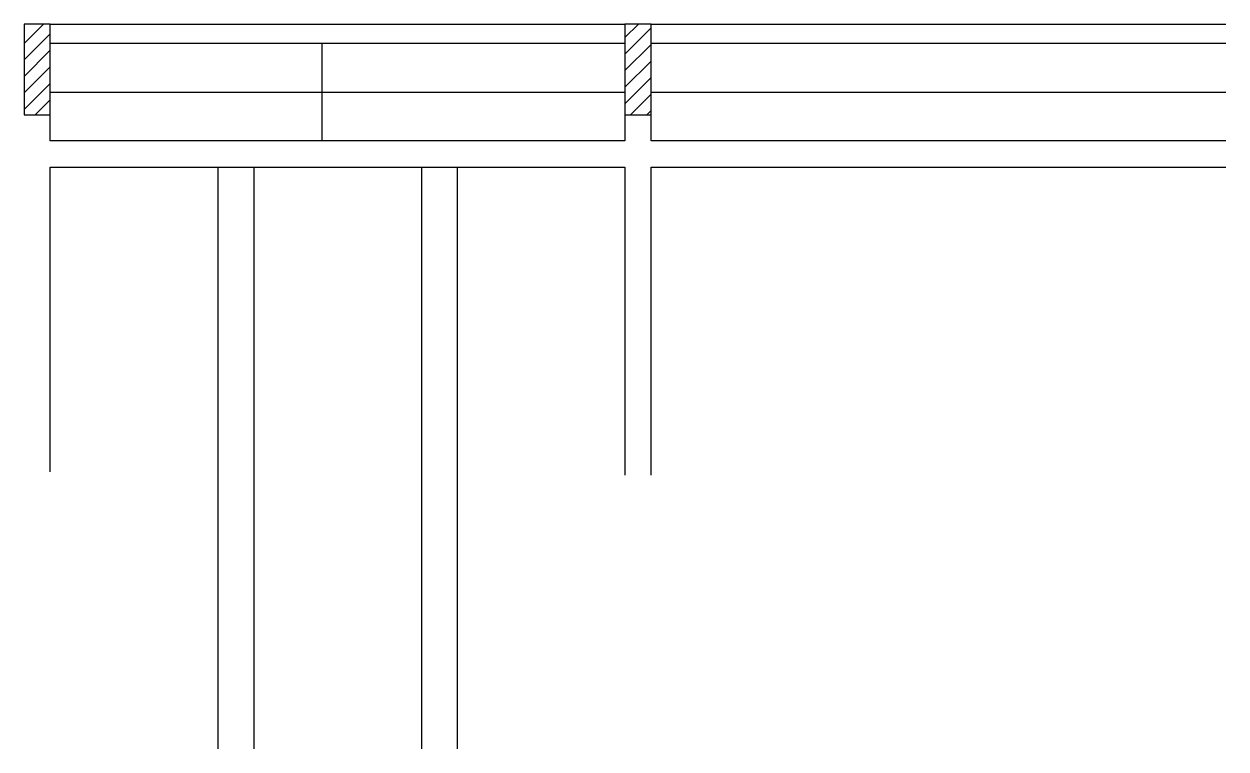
# Model space of a CAD drawing. Header units: metres. Extents: x 5801 to 6675, y 2299 to 2826.
import ezdxf

# ---------------------------------------------------------------- set-up
doc = ezdxf.new("R2010")
doc.units = ezdxf.units.M
for name, color, linetype in [('3', 7, 'Continuous'), ('7', 7, 'Continuous'), ('Painéis', 7, 'Continuous')]:
    doc.layers.add(name, color=color, linetype=linetype)

msp = doc.modelspace()

# ---------------------------------------------------------------- linework, layer by layer
at = {"layer": '3', "color": 7, "lineweight": 25}
for p, q in [((5800.54, 2811.92), (5814.6, 2825.98)), ((5819.54, 2825.98), (6237.54, 2825.98)), ((6237.54, 2816.17), (6247.34, 2825.98)), ((6237.54, 2804.15), (6256.54, 2823.15)), ((6256.54, 2825.98), (6674.54, 2825.98)), ((5800.54, 2799.9), (5819.54, 2818.9)), ((5800.54, 2787.88), (5819.54, 2806.88)), ((5819.54, 2811.98), (6237.54, 2811.98)), ((6237.54, 2792.13), (6256.54, 2811.13)), ((6256.54, 2811.98), (6674.54, 2811.98)), ((6237.54, 2780.11), (6256.54, 2799.11)), ((5800.54, 2775.86), (5819.54, 2794.86)), ((5800.54, 2763.84), (5819.54, 2782.84)), ((6237.54, 2768.09), (6256.54, 2787.09)), ((5808.7, 2759.98), (5819.54, 2770.82)), ((6241.45, 2759.98), (6256.54, 2775.07)), ((6253.47, 2759.98), (6256.54, 2763.05))]:
    msp.add_line(p, q, dxfattribs=at)
for points in [[(5819.54, 2740.98), (5819.54, 2759.98)], [(6237.54, 2759.98), (6237.54, 2740.98)], [(6256.54, 2740.98), (6256.54, 2759.98)], [(6237.54, 2740.98), (5819.54, 2740.98)], [(6674.54, 2740.98), (6256.54, 2740.98)], [(5819.54, 2721.98), (6237.54, 2721.98)], [(5819.54, 2500.48), (5819.54, 2721.98)], [(6237.54, 2721.98), (6237.54, 2497.98)], [(6256.54, 2721.98), (6674.54, 2721.98)], [(6256.54, 2497.98), (6256.54, 2721.98)]]:
    msp.add_lwpolyline(points, dxfattribs=at)
at = {"layer": '7', "color": 7, "lineweight": 25}
for points in [[(5800.54, 2759.98), (5819.54, 2759.98), (5819.54, 2825.98), (5800.54, 2825.98), (5800.54, 2759.98)], [(6237.54, 2759.98), (6256.54, 2759.98), (6256.54, 2825.98), (6237.54, 2825.98), (6237.54, 2759.98)]]:
    msp.add_lwpolyline(points, dxfattribs=at)
at = {"layer": 'Painéis', "color": 7, "lineweight": 25}
for p, q in [((6017.04, 2811.92), (6017.04, 2740.92)), ((5819.54, 2776.42), (6237.54, 2776.42)), ((6256.54, 2776.42), (6674.54, 2776.42)), ((5941.54, 2721.98), (5941.54, 2298.98)), ((5967.54, 2721.98), (5967.54, 2298.98)), ((6089.54, 2721.98), (6089.54, 2298.98)), ((6115.54, 2721.98), (6115.54, 2298.98))]:
    msp.add_line(p, q, dxfattribs=at)

doc.saveas('drawing.dxf')
